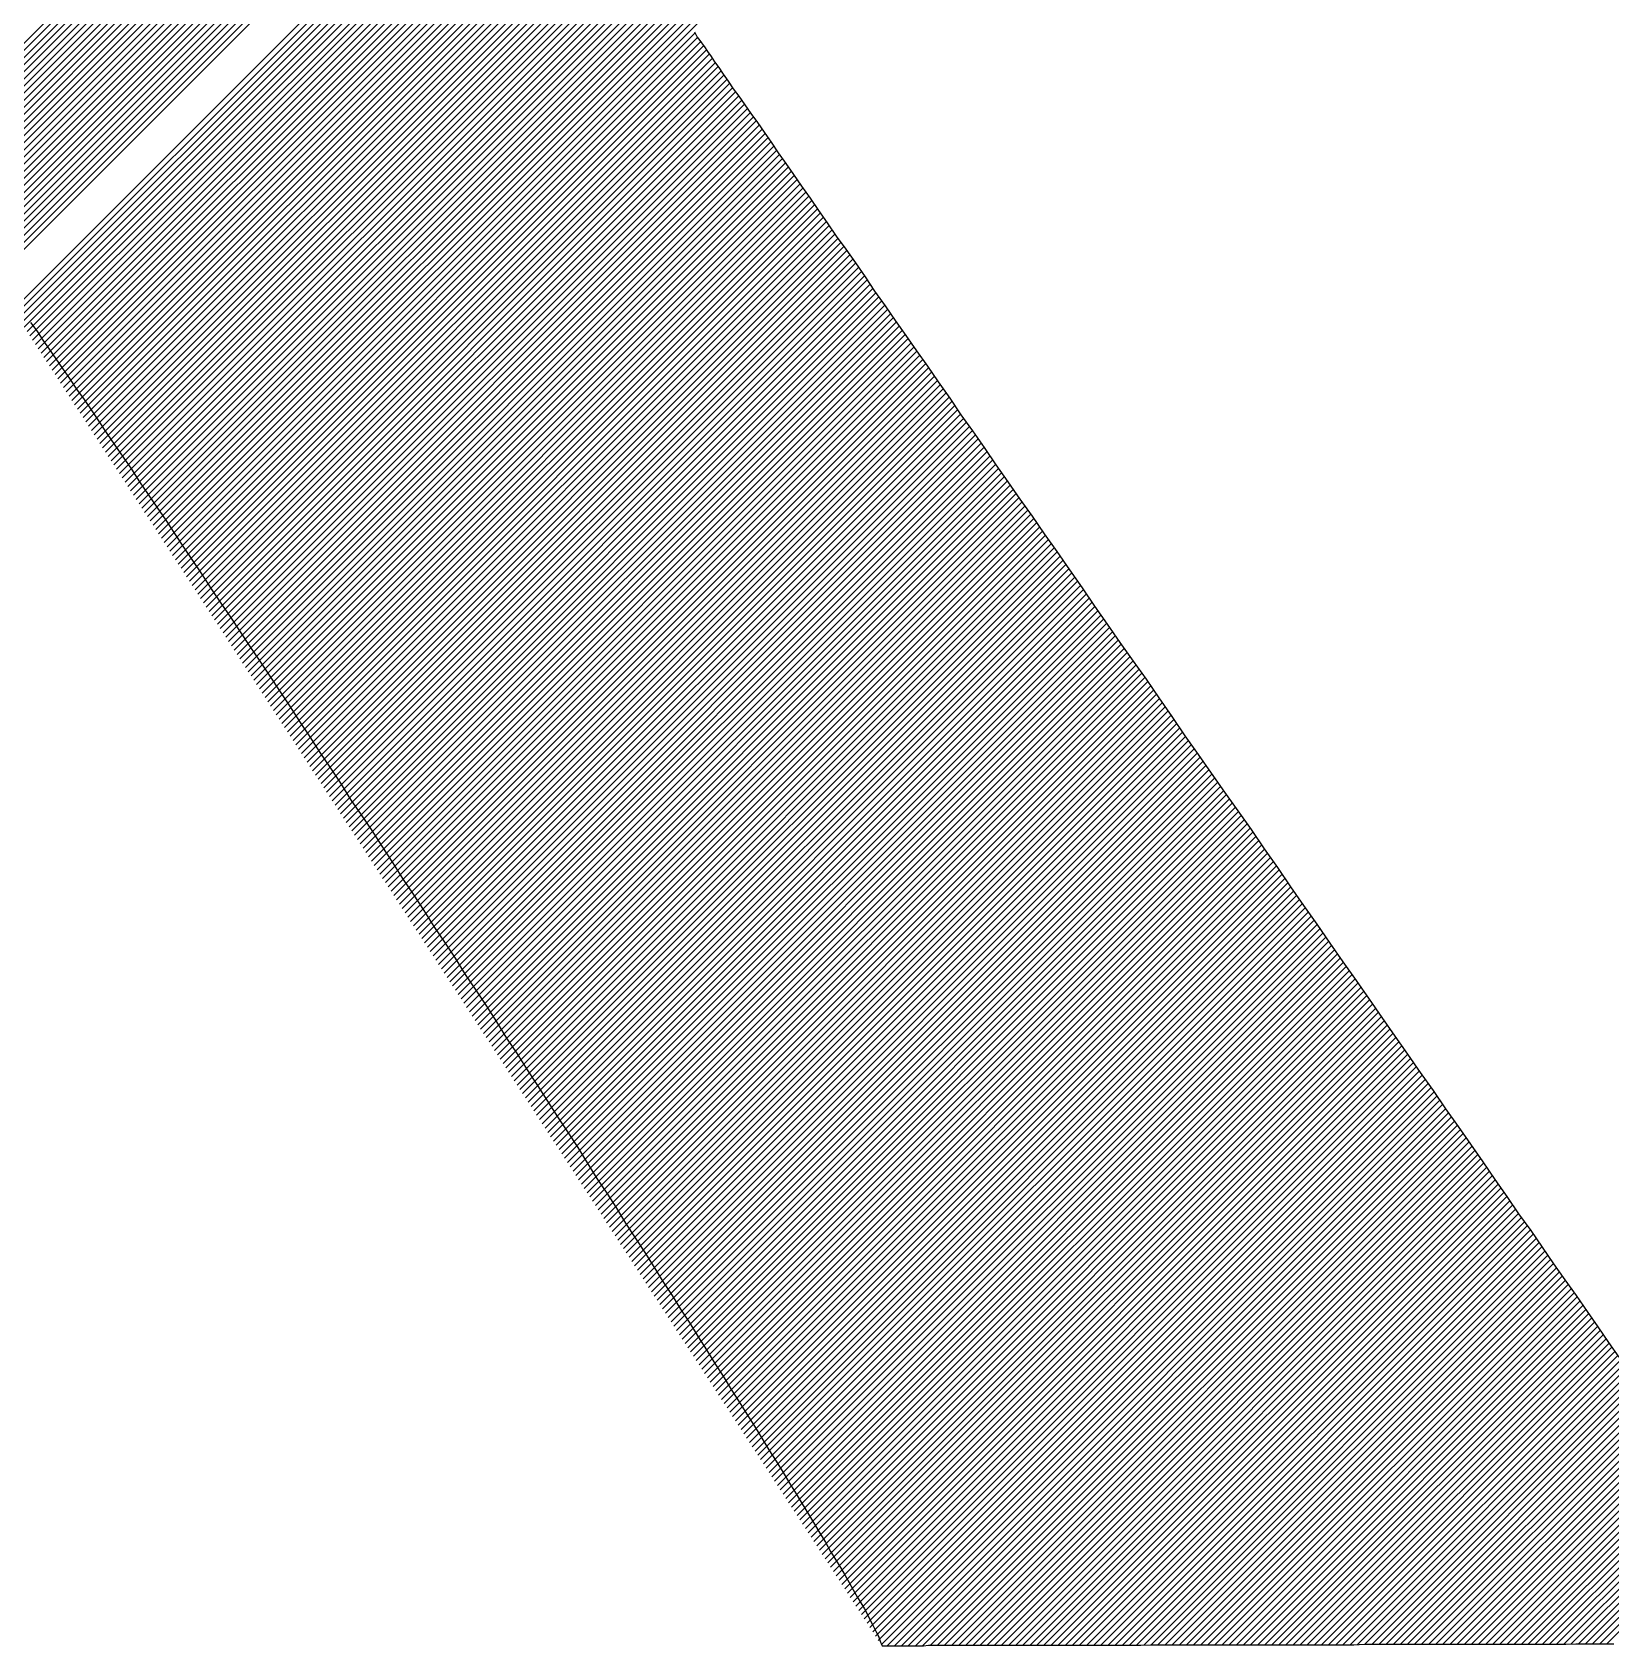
# Model space of a CAD drawing. Extents: x 3196 to 9141, y -1880 to 2325.
# Drawn here: x 8938.38 to 8954.08, y -1204.94 to -1188.88 of the extents above; entities that cross this region are included whole.
import ezdxf

# ---------------------------------------------------------------- set-up
doc = ezdxf.new("R2010")
doc.units = 0
doc.header["$MEASUREMENT"] = 0
doc.layers.add('1', color=1, linetype='CONTINUOUS')
doc.layers.add('10', color=10, linetype='CONTINUOUS')

msp = doc.modelspace()

# ---------------------------------------------------------------- linework, layer by layer
at = {"layer": '1', "linetype": 'Continuous'}
for p, q in [((8930.491518, -1198.066435), (8954.858618, -1173.699285)), ((8930.491518, -1197.995735), (8954.787318, -1173.699935)), ((8930.491518, -1197.925035), (8954.716618, -1173.699935)), ((8930.491518, -1197.854335), (8954.645918, -1173.699935)), ((8930.491518, -1197.783585), (8954.575168, -1173.699935)), ((8930.491518, -1197.712885), (8954.504468, -1173.699935)), ((8930.491518, -1197.642185), (8954.433768, -1173.699935)), ((8930.491518, -1197.571485), (8954.363068, -1173.699935)), ((8930.491518, -1197.500785), (8954.292368, -1173.699935)), ((8930.491518, -1197.430035), (8954.221618, -1173.699935)), ((8930.491518, -1197.359335), (8954.150918, -1173.699935)), ((8930.491518, -1197.288635), (8954.080218, -1173.699935)), ((8930.491518, -1197.217935), (8954.009518, -1173.699935)), ((8930.491518, -1197.147185), (8953.938768, -1173.699935)), ((8930.491518, -1197.076485), (8953.868068, -1173.699935)), ((8930.491518, -1197.005785), (8953.797368, -1173.699935)), ((8930.491518, -1196.935085), (8953.726668, -1173.699935)), ((8930.491518, -1196.864385), (8953.655968, -1173.699935)), ((8930.491518, -1196.793635), (8953.585218, -1173.699935)), ((8930.491518, -1198.137135), (8954.725568, -1173.903085)), ((8930.491518, -1198.207885), (8954.592518, -1174.106835)), ((8930.491518, -1198.278585), (8954.459468, -1174.310585)), ((8930.491518, -1198.349285), (8954.326418, -1174.514385)), ((8930.491518, -1198.419985), (8954.193368, -1174.718135)), ((8930.491518, -1198.490735), (8954.060318, -1174.921885)), ((8930.491518, -1198.561435), (8953.927268, -1175.125685)), ((8930.491518, -1198.632135), (8953.794218, -1175.329435)), ((8930.491518, -1198.702835), (8953.661118, -1175.533185)), ((8930.491518, -1198.773535), (8953.528068, -1175.736985)), ((8930.491518, -1198.844285), (8953.395018, -1175.940735)), ((8938.185418, -1191.645335), (8952.463668, -1177.367085)), ((8938.213268, -1191.688185), (8952.330568, -1177.570835)), ((8938.241118, -1191.731035), (8952.197518, -1177.774635)), ((8938.269018, -1191.773885), (8952.064468, -1177.978385)), ((8938.296868, -1191.816685), (8951.931418, -1178.182135)), ((8938.324718, -1191.859535), (8951.798368, -1178.385935)), ((8938.352618, -1191.902385), (8951.665318, -1178.589685)), ((8938.380468, -1191.945235), (8951.532268, -1178.793435)), ((8938.408318, -1191.988085), (8951.399218, -1178.997235)), ((8938.436218, -1192.030935), (8951.266168, -1179.200985)), ((8938.464068, -1192.073785), (8951.133118, -1179.404735)), ((8938.491918, -1192.116635), (8951.000068, -1179.608485)), ((8938.519768, -1192.159485), (8950.866968, -1179.812285)), ((8938.547668, -1192.202335), (8950.733918, -1180.016035)), ((8938.575518, -1192.245185), (8950.600868, -1180.219785)), ((8938.603368, -1192.287985), (8950.467818, -1180.423585)), ((8938.631268, -1192.330835), (8950.334768, -1180.627335)), ((8938.659118, -1192.373685), (8950.201718, -1180.831085)), ((8938.686968, -1192.416535), (8950.068668, -1181.034885)), ((8938.714868, -1192.459385), (8949.935618, -1181.238635)), ((8938.742718, -1192.502235), (8949.802568, -1181.442385)), ((8938.770568, -1192.545085), (8949.669518, -1181.646185)), ((8938.798468, -1192.587935), (8949.536418, -1181.849935)), ((8938.826318, -1192.630785), (8949.403368, -1182.053685)), ((8938.854168, -1192.673635), (8949.270318, -1182.257435)), ((8938.882018, -1192.716485), (8949.137268, -1182.461235)), ((8938.909918, -1192.759285), (8949.004218, -1182.664985)), ((8938.937768, -1192.802135), (8948.871168, -1182.868735)), ((8938.965618, -1192.844985), (8948.738118, -1183.072535)), ((8938.993518, -1192.887835), (8948.605068, -1183.276285)), ((8939.021368, -1192.930685), (8948.472018, -1183.480035)), ((8939.049218, -1192.973535), (8948.338968, -1183.683835)), ((8939.077118, -1193.016385), (8948.205918, -1183.887585)), ((8939.104968, -1193.059235), (8948.072818, -1184.091335)), ((8939.132818, -1193.102085), (8947.939768, -1184.295135)), ((8939.160718, -1193.144935), (8947.806718, -1184.498885)), ((8939.188568, -1193.187785), (8947.673668, -1184.702635)), ((8939.216418, -1193.230585), (8947.540618, -1184.906435)), ((8939.244268, -1193.273435), (8947.407568, -1185.110185)), ((8939.272168, -1193.316285), (8947.274518, -1185.313935)), ((8939.300018, -1193.359135), (8947.141468, -1185.517685)), ((8939.327868, -1193.401985), (8947.008418, -1185.721485)), ((8939.355768, -1193.444835), (8946.875368, -1185.925235)), ((8939.383618, -1193.487685), (8946.742268, -1186.128985)), ((8939.411468, -1193.530535), (8946.609218, -1186.332785)), ((8939.439368, -1193.573385), (8946.476168, -1186.536535)), ((8939.467218, -1193.616235), (8946.343118, -1186.740285)), ((8939.495068, -1193.659035), (8946.210068, -1186.944085)), ((8939.522918, -1193.701885), (8946.077018, -1187.147835)), ((8939.550818, -1193.744735), (8945.943968, -1187.351585)), ((8939.578668, -1193.787585), (8945.810918, -1187.555385)), ((8939.606518, -1193.830435), (8945.677868, -1187.759135)), ((8939.634418, -1193.873285), (8945.544818, -1187.962885)), ((8939.662268, -1193.916135), (8945.411718, -1188.166635)), ((8939.690118, -1193.958985), (8945.278668, -1188.370435)), ((8939.718018, -1194.001835), (8945.145618, -1188.574185)), ((8939.745868, -1194.044685), (8945.012568, -1188.777935)), ((8939.773718, -1194.087535), (8944.971318, -1188.889935)), ((8939.801618, -1194.130335), (8945.000368, -1188.931585)), ((8939.829468, -1194.173185), (8945.029468, -1188.973185)), ((8939.857318, -1194.216035), (8945.058518, -1189.014835)), ((8939.885168, -1194.258885), (8945.087618, -1189.056485)), ((8939.913068, -1194.301735), (8945.116668, -1189.098085)), ((8939.940918, -1194.344585), (8945.145768, -1189.139735)), ((8939.968768, -1194.387435), (8945.174818, -1189.181385)), ((8939.996668, -1194.430285), (8945.203918, -1189.223035)), ((8940.024518, -1194.473135), (8945.232968, -1189.264635)), ((8940.052368, -1194.515985), (8945.262068, -1189.306285)), ((8940.080268, -1194.558835), (8945.291118, -1189.347935)), ((8940.108118, -1194.601635), (8945.320218, -1189.389585)), ((8940.135968, -1194.644485), (8945.349268, -1189.431185)), ((8940.163868, -1194.687335), (8945.378368, -1189.472835)), ((8940.191718, -1194.730185), (8945.407418, -1189.514485)), ((8940.219568, -1194.773035), (8945.436518, -1189.556135)), ((8940.247418, -1194.815885), (8945.465568, -1189.597735)), ((8940.275318, -1194.858735), (8945.494668, -1189.639385)), ((8940.303168, -1194.901585), (8945.523718, -1189.681035)), ((8940.331018, -1194.944435), (8945.552818, -1189.722635)), ((8940.358918, -1194.987285), (8945.581868, -1189.764285)), ((8940.386768, -1195.030135), (8945.610968, -1189.805935)), ((8940.414618, -1195.072935), (8945.640018, -1189.847585)), ((8940.442518, -1195.115785), (8945.669118, -1189.889185)), ((8940.470368, -1195.158635), (8945.698168, -1189.930835)), ((8940.498218, -1195.201485), (8945.727218, -1189.972485)), ((8940.526118, -1195.244335), (8945.756318, -1190.014135)), ((8940.553968, -1195.287185), (8945.785368, -1190.055735)), ((8940.581818, -1195.330035), (8945.814468, -1190.097385)), ((8940.609668, -1195.372885), (8945.843518, -1190.139035)), ((8940.637568, -1195.415735), (8945.872618, -1190.180685)), ((8940.665418, -1195.458585), (8945.901668, -1190.222285)), ((8940.693268, -1195.501435), (8945.930768, -1190.263935)), ((8940.721168, -1195.544235), (8945.959818, -1190.305585)), ((8940.749018, -1195.587085), (8945.988918, -1190.347185)), ((8940.776868, -1195.629935), (8946.017968, -1190.388835)), ((8940.804768, -1195.672785), (8946.047068, -1190.430485)), ((8940.832618, -1195.715635), (8946.076118, -1190.472135)), ((8940.860468, -1195.758485), (8946.105218, -1190.513735)), ((8940.888318, -1195.801335), (8946.134268, -1190.555385)), ((8940.916218, -1195.844185), (8946.163368, -1190.597035)), ((8940.944068, -1195.887035), (8946.192418, -1190.638685)), ((8940.971918, -1195.929885), (8946.221518, -1190.680285)), ((8940.999818, -1195.972735), (8946.250568, -1190.721935)), ((8941.027668, -1196.015535), (8946.279668, -1190.763585)), ((8941.055518, -1196.058385), (8946.308718, -1190.805235)), ((8941.083418, -1196.101235), (8946.337818, -1190.846835)), ((8941.111268, -1196.144085), (8946.366868, -1190.888485)), ((8941.139118, -1196.186935), (8946.395968, -1190.930135)), ((8941.167018, -1196.229785), (8946.425018, -1190.971785)), ((8941.194868, -1196.272635), (8946.454068, -1191.013385)), ((8941.222718, -1196.315485), (8946.483168, -1191.055035)), ((8941.250568, -1196.358335), (8946.512218, -1191.096685)), ((8941.278468, -1196.401185), (8946.541318, -1191.138285)), ((8941.306318, -1196.443985), (8946.570368, -1191.179935)), ((8941.334168, -1196.486835), (8946.599468, -1191.221585)), ((8941.362068, -1196.529685), (8946.628518, -1191.263235)), ((8941.389918, -1196.572535), (8946.657618, -1191.304835)), ((8941.417768, -1196.615385), (8946.686668, -1191.346485)), ((8941.445668, -1196.658235), (8946.715768, -1191.388135)), ((8941.473518, -1196.701085), (8946.744818, -1191.429785)), ((8941.501368, -1196.743935), (8946.773918, -1191.471385)), ((8941.529268, -1196.786785), (8946.802968, -1191.513035)), ((8941.557118, -1196.829635), (8946.832068, -1191.554685)), ((8941.584968, -1196.872485), (8946.861118, -1191.596335)), ((8941.612818, -1196.915285), (8946.890218, -1191.637935)), ((8941.640718, -1196.958135), (8946.919268, -1191.679585)), ((8941.668568, -1197.000985), (8946.948368, -1191.721235)), ((8941.696418, -1197.043835), (8946.977418, -1191.762835)), ((8941.724318, -1197.086685), (8947.006518, -1191.804485)), ((8941.752168, -1197.129535), (8947.035568, -1191.846135)), ((8941.780018, -1197.172385), (8947.064668, -1191.887785)), ((8941.807918, -1197.215235), (8947.093718, -1191.929385)), ((8941.835768, -1197.258085), (8947.122818, -1191.971035)), ((8941.863618, -1197.300935), (8947.151868, -1192.012685)), ((8941.891468, -1197.343785), (8947.180918, -1192.054335)), ((8941.919368, -1197.386585), (8947.210018, -1192.095935)), ((8941.947218, -1197.429435), (8947.239068, -1192.137585)), ((8941.975068, -1197.472285), (8947.268168, -1192.179235)), ((8942.002968, -1197.515135), (8947.297218, -1192.220885)), ((8942.030818, -1197.557985), (8947.326318, -1192.262485)), ((8942.058668, -1197.600835), (8947.355368, -1192.304135)), ((8942.086568, -1197.643685), (8947.384468, -1192.345785)), ((8942.114418, -1197.686535), (8947.413518, -1192.387385)), ((8942.142268, -1197.729385), (8947.442618, -1192.429035)), ((8942.170168, -1197.772235), (8947.471668, -1192.470685)), ((8942.198018, -1197.815085), (8947.500768, -1192.512335)), ((8942.225868, -1197.857885), (8947.529818, -1192.553935)), ((8942.253718, -1197.900735), (8947.558918, -1192.595585)), ((8942.281618, -1197.943585), (8947.587968, -1192.637235)), ((8942.309468, -1197.986435), (8947.617068, -1192.678885)), ((8942.337318, -1198.029285), (8947.646118, -1192.720485)), ((8942.365218, -1198.072135), (8947.675218, -1192.762135)), ((8942.393068, -1198.114985), (8947.704268, -1192.803785)), ((8942.420918, -1198.157835), (8947.733368, -1192.845435)), ((8942.448818, -1198.200685), (8947.762418, -1192.887035)), ((8942.476668, -1198.243535), (8947.791518, -1192.928685)), ((8942.504518, -1198.286385), (8947.820568, -1192.970335)), ((8942.532418, -1198.329185), (8947.849668, -1193.011935)), ((8942.560268, -1198.372035), (8947.878718, -1193.053585)), ((8942.588118, -1198.414885), (8947.907768, -1193.095235)), ((8942.615968, -1198.457735), (8947.936868, -1193.136885)), ((8942.643868, -1198.500585), (8947.965918, -1193.178485)), ((8942.671718, -1198.543435), (8947.995018, -1193.220135)), ((8942.699568, -1198.586285), (8948.024068, -1193.261785)), ((8942.727468, -1198.629135), (8948.053168, -1193.303435)), ((8942.755318, -1198.671985), (8948.082218, -1193.345035)), ((8942.783168, -1198.714835), (8948.111318, -1193.386685)), ((8942.811068, -1198.757635), (8948.140368, -1193.428335)), ((8942.838918, -1198.800485), (8948.169468, -1193.469985)), ((8942.866768, -1198.843335), (8948.198518, -1193.511585)), ((8942.894668, -1198.886185), (8948.227618, -1193.553235)), ((8942.922518, -1198.929035), (8948.256668, -1193.594885)), ((8942.950368, -1198.971885), (8948.285768, -1193.636485)), ((8942.978218, -1199.014735), (8948.314818, -1193.678135)), ((8943.006118, -1199.057585), (8948.343918, -1193.719785)), ((8943.033968, -1199.100435), (8948.372968, -1193.761435)), ((8943.061818, -1199.143285), (8948.402068, -1193.803035)), ((8943.089718, -1199.186135), (8948.431118, -1193.844685)), ((8943.117568, -1199.228935), (8948.460218, -1193.886335)), ((8943.145418, -1199.271785), (8948.489268, -1193.927985)), ((8943.173318, -1199.314635), (8948.518368, -1193.969585)), ((8943.201168, -1199.357485), (8948.547418, -1194.011235)), ((8943.229018, -1199.400335), (8948.576518, -1194.052885)), ((8943.256868, -1199.443185), (8948.605568, -1194.094535)), ((8943.284768, -1199.486035), (8948.634618, -1194.136135)), ((8943.312618, -1199.528885), (8948.663718, -1194.177785)), ((8943.340468, -1199.571735), (8948.692768, -1194.219435)), ((8943.368368, -1199.614585), (8948.721868, -1194.261035)), ((8943.396218, -1199.657435), (8948.750918, -1194.302685)), ((8943.424068, -1199.700235), (8948.780018, -1194.344335)), ((8943.451968, -1199.743085), (8948.809068, -1194.385985)), ((8943.479818, -1199.785935), (8948.838168, -1194.427585)), ((8943.507668, -1199.828785), (8948.867218, -1194.469235)), ((8943.535568, -1199.871635), (8948.896318, -1194.510885)), ((8943.563418, -1199.914485), (8948.925368, -1194.552535)), ((8943.591268, -1199.957335), (8948.954468, -1194.594135)), ((8943.619118, -1200.000185), (8948.983518, -1194.635785)), ((8943.647018, -1200.043035), (8949.012618, -1194.677435)), ((8943.674868, -1200.085885), (8949.041668, -1194.719085)), ((8943.702718, -1200.128735), (8949.070768, -1194.760685)), ((8943.730618, -1200.171535), (8949.099818, -1194.802335)), ((8943.758468, -1200.214385), (8949.128918, -1194.843985)), ((8943.786318, -1200.257235), (8949.157968, -1194.885585)), ((8943.814218, -1200.300085), (8949.187068, -1194.927235)), ((8943.842068, -1200.342935), (8949.216118, -1194.968885)), ((8943.869918, -1200.385785), (8949.245218, -1195.010535)), ((8943.897818, -1200.428635), (8949.274268, -1195.052135)), ((8943.925668, -1200.471485), (8949.303368, -1195.093785)), ((8943.953518, -1200.514335), (8949.332418, -1195.135435)), ((8943.981368, -1200.557185), (8949.361468, -1195.177085)), ((8944.009268, -1200.600035), (8949.390568, -1195.218685)), ((8944.037118, -1200.642835), (8949.419618, -1195.260335)), ((8944.064968, -1200.685685), (8949.448718, -1195.301985)), ((8944.092868, -1200.728535), (8949.477768, -1195.343635)), ((8944.120718, -1200.771385), (8949.506868, -1195.385235)), ((8944.148568, -1200.814235), (8949.535918, -1195.426885)), ((8944.176468, -1200.857085), (8949.565018, -1195.468535)), ((8944.204318, -1200.899935), (8949.594068, -1195.510135)), ((8944.232168, -1200.942785), (8949.623168, -1195.551785)), ((8944.260018, -1200.985635), (8949.652218, -1195.593435)), ((8944.287918, -1201.028485), (8949.681318, -1195.635085)), ((8944.315768, -1201.071335), (8949.710368, -1195.676685)), ((8944.343618, -1201.114135), (8949.739468, -1195.718335)), ((8944.371518, -1201.156985), (8949.768518, -1195.759985)), ((8944.399368, -1201.199835), (8949.797618, -1195.801635)), ((8944.427218, -1201.242685), (8949.826668, -1195.843235)), ((8944.455118, -1201.285535), (8949.855768, -1195.884885)), ((8944.482968, -1201.328385), (8949.884818, -1195.926535)), ((8944.510818, -1201.371235), (8949.913918, -1195.968185)), ((8944.538718, -1201.414085), (8949.942968, -1196.009785)), ((8944.566568, -1201.456935), (8949.972068, -1196.051435)), ((8944.594418, -1201.499785), (8950.001118, -1196.093085)), ((8944.622268, -1201.542585), (8950.030218, -1196.134685)), ((8944.650168, -1201.585435), (8950.059268, -1196.176335)), ((8944.678018, -1201.628285), (8950.088318, -1196.217985)), ((8944.705868, -1201.671135), (8950.117418, -1196.259635)), ((8944.733768, -1201.713985), (8950.146468, -1196.301235)), ((8944.761618, -1201.756835), (8950.175568, -1196.342885)), ((8944.789468, -1201.799685), (8950.204618, -1196.384535)), ((8944.817368, -1201.842535), (8950.233718, -1196.426185)), ((8944.845218, -1201.885385), (8950.262768, -1196.467785)), ((8944.873068, -1201.928235), (8950.291868, -1196.509435)), ((8944.900968, -1201.971085), (8950.320918, -1196.551085)), ((8944.928818, -1202.013885), (8950.350018, -1196.592735)), ((8944.956668, -1202.056735), (8950.379068, -1196.634335)), ((8944.984518, -1202.099585), (8950.408168, -1196.675985)), ((8945.012418, -1202.142435), (8950.437218, -1196.717635)), ((8945.040268, -1202.185285), (8950.466318, -1196.759235)), ((8945.068118, -1202.228135), (8950.495368, -1196.800885)), ((8945.096018, -1202.270985), (8950.524468, -1196.842535)), ((8945.123868, -1202.313835), (8950.553518, -1196.884185)), ((8945.151718, -1202.356685), (8950.582618, -1196.925785)), ((8945.179618, -1202.399535), (8950.611668, -1196.967435)), ((8945.207468, -1202.442385), (8950.640768, -1197.009085)), ((8945.235318, -1202.485185), (8950.669818, -1197.050735)), ((8945.263218, -1202.528035), (8950.698918, -1197.092335)), ((8945.291068, -1202.570885), (8950.727968, -1197.133985)), ((8945.318918, -1202.613735), (8950.757068, -1197.175635)), ((8945.346768, -1202.656585), (8950.786118, -1197.217285)), ((8945.374668, -1202.699435), (8950.815168, -1197.258885)), ((8945.402518, -1202.742285), (8950.844268, -1197.300535)), ((8945.430368, -1202.785135), (8950.873318, -1197.342185)), ((8945.458268, -1202.827985), (8950.902418, -1197.383785)), ((8945.486118, -1202.870835), (8950.931468, -1197.425435)), ((8945.513968, -1202.913685), (8950.960568, -1197.467085)), ((8945.541868, -1202.956485), (8950.989618, -1197.508735)), ((8945.569718, -1202.999335), (8951.018718, -1197.550335)), ((8945.597568, -1203.042185), (8951.047768, -1197.591985)), ((8945.625418, -1203.085035), (8951.076868, -1197.633635)), ((8945.653318, -1203.127885), (8951.105918, -1197.675285)), ((8945.681168, -1203.170735), (8951.135018, -1197.716885)), ((8945.709018, -1203.213585), (8951.164068, -1197.758535)), ((8945.736918, -1203.256435), (8951.193168, -1197.800185)), ((8945.764768, -1203.299285), (8951.222218, -1197.841835)), ((8945.792618, -1203.342135), (8951.251318, -1197.883435)), ((8945.820518, -1203.384985), (8951.280368, -1197.925085)), ((8945.848368, -1203.427785), (8951.309468, -1197.966735)), ((8945.876218, -1203.470635), (8951.338518, -1198.008335)), ((8945.904118, -1203.513485), (8951.367618, -1198.049985)), ((8945.931968, -1203.556335), (8951.396668, -1198.091635)), ((8945.959818, -1203.599185), (8951.425768, -1198.133285)), ((8945.987668, -1203.642035), (8951.454818, -1198.174885)), ((8946.015568, -1203.684885), (8951.483918, -1198.216535)), ((8946.043418, -1203.727735), (8951.512968, -1198.258185)), ((8946.071268, -1203.770585), (8951.542018, -1198.299835)), ((8946.099168, -1203.813435), (8951.571118, -1198.341435)), ((8946.127018, -1203.856285), (8951.600168, -1198.383085)), ((8946.154868, -1203.899085), (8951.629268, -1198.424735)), ((8946.182768, -1203.941935), (8951.658318, -1198.466385)), ((8946.210618, -1203.984785), (8951.687418, -1198.507985)), ((8946.238468, -1204.027635), (8951.716468, -1198.549635)), ((8946.266368, -1204.070485), (8951.745568, -1198.591285)), ((8946.294218, -1204.113335), (8951.774618, -1198.632885)), ((8946.322068, -1204.156185), (8951.803718, -1198.674535)), ((8946.349918, -1204.199035), (8951.832768, -1198.716185)), ((8946.377818, -1204.241885), (8951.861868, -1198.757835)), ((8946.405668, -1204.284735), (8951.890918, -1198.799435)), ((8946.433518, -1204.327535), (8951.920018, -1198.841085)), ((8946.461418, -1204.370385), (8951.949068, -1198.882735)), ((8946.489268, -1204.413235), (8951.978168, -1198.924385)), ((8946.517118, -1204.456085), (8952.007218, -1198.965985)), ((8946.545018, -1204.498935), (8952.036318, -1199.007635)), ((8946.572868, -1204.541785), (8952.065368, -1199.049285)), ((8946.600718, -1204.584635), (8952.094468, -1199.090935)), ((8946.628618, -1204.627485), (8952.123518, -1199.132535)), ((8946.656468, -1204.670335), (8952.152618, -1199.174185)), ((8946.684318, -1204.713185), (8952.181668, -1199.215835)), ((8946.712168, -1204.756035), (8952.210768, -1199.257435)), ((8946.740068, -1204.798835), (8952.239818, -1199.299085)), ((8946.767918, -1204.841685), (8952.268868, -1199.340735)), ((8946.795768, -1204.884535), (8952.297968, -1199.382385)), ((8946.823668, -1204.927385), (8952.327018, -1199.423985)), ((8946.885168, -1204.936585), (8952.356118, -1199.465635)), ((8946.956068, -1204.936435), (8952.385168, -1199.507285)), ((8947.026968, -1204.936235), (8952.414268, -1199.548935)), ((8947.097868, -1204.936035), (8952.443318, -1199.590535)), ((8947.168768, -1204.935835), (8952.472418, -1199.632185)), ((8947.239668, -1204.935635), (8952.501468, -1199.673835)), ((8947.310568, -1204.935435), (8952.530568, -1199.715485)), ((8947.381468, -1204.935285), (8952.559618, -1199.757085)), ((8947.452368, -1204.935085), (8952.588718, -1199.798735)), ((8947.523268, -1204.934885), (8952.617768, -1199.840385)), ((8947.594168, -1204.934685), (8952.646868, -1199.881985)), ((8947.665068, -1204.934485), (8952.675918, -1199.923635)), ((8947.735968, -1204.934335), (8952.705018, -1199.965285)), ((8947.806868, -1204.934135), (8952.734068, -1200.006935)), ((8947.877768, -1204.933935), (8952.763168, -1200.048535)), ((8947.948668, -1204.933735), (8952.792218, -1200.090185)), ((8948.019568, -1204.933535), (8952.821318, -1200.131835)), ((8948.090468, -1204.933335), (8952.850368, -1200.173485)), ((8948.161368, -1204.933185), (8952.879468, -1200.215085)), ((8948.232268, -1204.932985), (8952.908518, -1200.256735)), ((8948.303168, -1204.932785), (8952.937618, -1200.298385)), ((8948.374068, -1204.932585), (8952.966668, -1200.340035)), ((8948.444968, -1204.932385), (8952.995718, -1200.381635)), ((8948.515868, -1204.932235), (8953.024818, -1200.423285)), ((8948.586768, -1204.932035), (8953.053868, -1200.464935)), ((8948.657668, -1204.931835), (8953.082968, -1200.506535)), ((8948.728568, -1204.931635), (8953.112018, -1200.548185)), ((8948.799518, -1204.931435), (8953.141118, -1200.589835)), ((8948.870418, -1204.931235), (8953.170168, -1200.631485)), ((8948.941318, -1204.931085), (8953.199268, -1200.673085)), ((8949.012218, -1204.930885), (8953.228318, -1200.714735)), ((8949.083118, -1204.930685), (8953.257418, -1200.756385)), ((8949.154018, -1204.930485), (8953.286468, -1200.798035)), ((8949.224918, -1204.930285), (8953.315568, -1200.839635)), ((8949.295818, -1204.930135), (8953.344618, -1200.881285)), ((8949.366718, -1204.929935), (8953.373718, -1200.922935)), ((8949.437618, -1204.929735), (8953.402768, -1200.964585)), ((8949.508518, -1204.929535), (8953.431868, -1201.006185)), ((8949.579418, -1204.929335), (8953.460918, -1201.047835)), ((8949.650318, -1204.929185), (8953.490018, -1201.089485)), ((8949.721218, -1204.928985), (8953.519068, -1201.131085)), ((8949.792118, -1204.928785), (8953.548168, -1201.172735)), ((8949.863018, -1204.928585), (8953.577218, -1201.214385)), ((8949.933918, -1204.928385), (8953.606318, -1201.256035)), ((8950.004818, -1204.928185), (8953.635368, -1201.297635)), ((8950.075718, -1204.928035), (8953.664468, -1201.339285)), ((8950.146618, -1204.927835), (8953.693518, -1201.380935)), ((8950.217518, -1204.927635), (8953.722568, -1201.422585)), ((8950.288418, -1204.927435), (8953.751668, -1201.464185)), ((8950.359318, -1204.927235), (8953.780718, -1201.505835)), ((8950.430218, -1204.927085), (8953.809818, -1201.547485)), ((8950.501118, -1204.926885), (8953.838868, -1201.589135)), ((8950.572018, -1204.926685), (8953.867968, -1201.630735)), ((8950.642918, -1204.926485), (8953.897018, -1201.672385)), ((8950.713818, -1204.926285), (8953.926118, -1201.714035)), ((8950.784718, -1204.926085), (8953.955168, -1201.755635)), ((8950.855618, -1204.925935), (8953.984268, -1201.797285)), ((8950.926518, -1204.925735), (8954.013318, -1201.838935)), ((8950.997418, -1204.925535), (8954.042418, -1201.880585)), ((8951.068318, -1204.925335), (8954.071468, -1201.922185)), ((8951.139268, -1204.925135), (8954.100568, -1201.963835)), ((8951.210168, -1204.924985), (8954.129618, -1202.005485)), ((8951.281068, -1204.924785), (8954.158718, -1202.047135)), ((8951.351968, -1204.924585), (8954.187768, -1202.088735)), ((8951.422868, -1204.924385), (8954.216868, -1202.130385)), ((8951.493768, -1204.924185), (8954.245918, -1202.172035)), ((8951.564668, -1204.923985), (8954.275018, -1202.213685)), ((8951.635568, -1204.923835), (8954.304068, -1202.255285)), ((8951.706468, -1204.923635), (8954.333168, -1202.296935)), ((8951.777368, -1204.923435), (8954.362218, -1202.338585)), ((8951.848268, -1204.923235), (8954.391318, -1202.380185)), ((8951.919168, -1204.923035), (8954.420368, -1202.421835)), ((8951.990068, -1204.922885), (8954.449418, -1202.463485)), ((8952.060968, -1204.922685), (8954.478518, -1202.505135)), ((8952.131868, -1204.922485), (8954.507568, -1202.546735)), ((8952.202768, -1204.922285), (8954.536668, -1202.588385)), ((8952.273668, -1204.922085), (8954.565718, -1202.630035)), ((8952.344568, -1204.921885), (8954.594818, -1202.671685)), ((8952.415468, -1204.921735), (8954.623868, -1202.713285)), ((8952.486368, -1204.921535), (8954.652968, -1202.754935)), ((8952.557268, -1204.921335), (8954.682018, -1202.796585)), ((8952.628168, -1204.921135), (8954.711118, -1202.838235)), ((8952.699068, -1204.920935), (8954.740168, -1202.879835)), ((8952.769968, -1204.920785), (8954.769268, -1202.921485)), ((8952.840868, -1204.920585), (8954.798318, -1202.963135)), ((8952.911768, -1204.920385), (8954.827418, -1203.004785)), ((8952.982668, -1204.920185), (8954.856468, -1203.046385)), ((8953.053568, -1204.919985), (8954.885568, -1203.088035)), ((8953.124468, -1204.919785), (8954.914618, -1203.129685)), ((8953.195368, -1204.919635), (8954.943718, -1203.171285)), ((8953.266268, -1204.919435), (8954.972768, -1203.212935)), ((8953.337168, -1204.919235), (8955.001868, -1203.254585)), ((8953.408068, -1204.919035), (8955.030918, -1203.296235)), ((8953.479018, -1204.918835), (8955.060018, -1203.337835)), ((8953.549918, -1204.918685), (8955.089068, -1203.379485)), ((8953.620818, -1204.918485), (8955.118168, -1203.421135)), ((8953.691718, -1204.918285), (8955.147218, -1203.462785)), ((8953.762618, -1204.918085), (8955.176268, -1203.504385)), ((8953.833518, -1204.917885), (8955.205368, -1203.546035)), ((8953.904418, -1204.917735), (8955.234418, -1203.587685)), ((8953.975318, -1204.917535), (8955.263518, -1203.629335)), ((8954.046218, -1204.917335), (8955.292568, -1203.670935))]:
    msp.add_line(p, q, dxfattribs=at)
at = {"layer": '10', "linetype": 'Continuous'}
for points in [[(8954.170218, -1202.064185), (8954.064768, -1201.918535), (8953.959318, -1201.762835), (8953.853818, -1201.612185), (8953.743368, -1201.451485), (8953.632868, -1201.295785), (8953.517368, -1201.135085), (8953.406868, -1200.969385), (8953.291368, -1200.803635), (8953.170868, -1200.637935), (8953.055318, -1200.467185), (8952.934818, -1200.296435), (8952.814268, -1200.120635), (8952.693768, -1199.944885), (8952.568218, -1199.769135), (8952.442668, -1199.593335), (8952.322118, -1199.412535), (8952.191568, -1199.231785), (8952.066018, -1199.050985), (8951.940468, -1198.870185), (8951.809868, -1198.684385), (8951.684318, -1198.503585), (8951.553768, -1198.317735), (8951.423168, -1198.131935), (8951.292618, -1197.946135), (8951.162068, -1197.755285), (8951.031468, -1197.569485), (8950.900918, -1197.383685), (8950.770318, -1197.192835), (8950.639768, -1197.007035), (8950.509168, -1196.816185), (8950.378618, -1196.630385), (8950.243018, -1196.444535), (8950.112468, -1196.253735), (8949.981868, -1196.067885), (8949.851318, -1195.882085), (8949.720718, -1195.691235), (8949.590168, -1195.505435), (8949.464618, -1195.319635), (8949.334018, -1195.138835), (8949.203468, -1194.953035), (8949.077918, -1194.772235), (8948.952368, -1194.591435), (8948.826818, -1194.410635), (8948.701268, -1194.229835), (8948.575718, -1194.049035), (8948.450168, -1193.873285), (8948.329618, -1193.697535), (8948.209118, -1193.526785), (8948.088568, -1193.356035), (8947.968068, -1193.185285), (8947.852568, -1193.014535), (8947.737068, -1192.848785), (8947.621518, -1192.688085), (8947.511068, -1192.522385), (8947.395568, -1192.361685), (8947.290068, -1192.205985), (8947.179618, -1192.050285), (8947.074118, -1191.899635), (8946.968668, -1191.748985), (8946.868218, -1191.603335), (8946.762768, -1191.457685), (8946.667368, -1191.317085), (8946.571918, -1191.176485), (8946.476518, -1191.040885), (8946.381118, -1190.910285), (8946.290718, -1190.779735), (8946.205318, -1190.654185), (8946.119968, -1190.533635), (8946.034568, -1190.413135), (8945.954218, -1190.297635), (8945.878918, -1190.187135), (8945.803568, -1190.081685), (8945.733268, -1189.976235), (8945.662968, -1189.875785), (8945.597668, -1189.780335), (8945.532368, -1189.689985), (8945.472118, -1189.604585), (8945.411868, -1189.519235), (8945.356618, -1189.443885), (8945.306418, -1189.368535), (8945.256168, -1189.298235), (8945.210968, -1189.232935), (8945.170818, -1189.177735), (8945.135668, -1189.122485), (8945.100518, -1189.072235), (8945.070368, -1189.027035), (8945.040218, -1188.986885), (8945.015118, -1188.951735), (8944.995018, -1188.926635), (8944.979968, -1188.901485), (8944.969918, -1188.881435)], [(8938.360968, -1191.769085), (8938.421218, -1191.854435), (8938.481518, -1191.944835), (8938.546768, -1192.035235), (8938.612068, -1192.130635), (8938.677368, -1192.226085), (8938.747668, -1192.326535), (8938.817968, -1192.431985), (8938.893318, -1192.537435), (8938.968618, -1192.647935), (8939.043968, -1192.758385), (8939.119268, -1192.873885), (8939.199668, -1192.989435), (8939.280018, -1193.109935), (8939.365368, -1193.230485), (8939.445718, -1193.356035), (8939.531118, -1193.481585), (8939.616468, -1193.607135), (8939.706868, -1193.737685), (8939.792218, -1193.868285), (8939.882618, -1194.003835), (8939.973018, -1194.139435), (8940.068468, -1194.280085), (8940.158868, -1194.420685), (8940.254268, -1194.561285), (8940.349668, -1194.701935), (8940.445118, -1194.847535), (8940.540518, -1194.993185), (8940.640968, -1195.138835), (8940.741418, -1195.289485), (8940.836818, -1195.435135), (8940.937268, -1195.585785), (8941.037718, -1195.741485), (8941.138118, -1195.892135), (8941.238568, -1196.047835), (8941.344018, -1196.203485), (8941.444468, -1196.354135), (8941.544918, -1196.514835), (8941.650368, -1196.670535), (8941.755818, -1196.826235), (8941.856268, -1196.981885), (8941.961768, -1197.142585), (8942.062168, -1197.303335), (8942.167668, -1197.458985), (8942.273118, -1197.619685), (8942.373568, -1197.780385), (8942.479018, -1197.936085), (8942.584468, -1198.096785), (8942.684918, -1198.257485), (8942.790368, -1198.413185), (8942.895818, -1198.573885), (8942.996268, -1198.729585), (8943.096718, -1198.890285), (8943.202168, -1199.045935), (8943.302618, -1199.206635), (8943.403068, -1199.362335), (8943.503518, -1199.518035), (8943.603918, -1199.673685), (8943.704368, -1199.824335), (8943.804818, -1199.980035), (8943.900218, -1200.130685), (8943.995668, -1200.286385), (8944.096118, -1200.432035), (8944.191518, -1200.582685), (8944.281918, -1200.733335), (8944.377318, -1200.878985), (8944.472768, -1201.024635), (8944.563118, -1201.165235), (8944.653518, -1201.310885), (8944.743918, -1201.451485), (8944.829318, -1201.587085), (8944.919718, -1201.727685), (8945.005068, -1201.863285), (8945.085418, -1201.993885), (8945.170818, -1202.129435), (8945.251168, -1202.254985), (8945.331518, -1202.385585), (8945.411868, -1202.511135), (8945.487168, -1202.631635), (8945.562518, -1202.752185), (8945.637868, -1202.872735), (8945.708168, -1202.988235), (8945.778468, -1203.098685), (8945.848768, -1203.214185), (8945.914068, -1203.319685), (8945.979368, -1203.425135), (8946.039618, -1203.525585), (8946.099868, -1203.626035), (8946.160118, -1203.726435), (8946.215368, -1203.816835), (8946.270618, -1203.907235), (8946.320818, -1203.997635), (8946.371068, -1204.077985), (8946.421268, -1204.158335), (8946.466468, -1204.238685), (8946.506668, -1204.308985), (8946.546818, -1204.379335), (8946.587018, -1204.449635), (8946.622168, -1204.509885), (8946.657318, -1204.570135), (8946.687468, -1204.625385), (8946.712568, -1204.675585), (8946.737668, -1204.725835), (8946.757768, -1204.765985), (8946.777818, -1204.806185), (8946.797918, -1204.841335), (8946.807968, -1204.871485), (8946.818018, -1204.901585), (8946.828068, -1204.921685), (8946.833068, -1204.936735), (8946.838118, -1204.936735), (8946.848168, -1204.936735), (8946.863218, -1204.936735), (8946.878268, -1204.936735), (8946.898368, -1204.936735), (8946.918468, -1204.936735), (8946.943568, -1204.936735), (8946.968668, -1204.936735), (8947.003818, -1204.936735), (8947.033968, -1204.936735), (8947.069118, -1204.936735), (8947.109318, -1204.936735), (8947.154468, -1204.936735), (8947.199668, -1204.936735), (8947.244868, -1204.936735), (8947.295118, -1204.931735), (8947.345318, -1204.931735), (8947.400568, -1204.931735), (8947.460818, -1204.931735), (8947.516068, -1204.931735), (8947.581368, -1204.931735), (8947.641618, -1204.931735), (8947.711918, -1204.931735), (8947.777218, -1204.931735), (8947.847518, -1204.931735), (8947.922868, -1204.931735), (8947.993168, -1204.931735), (8948.073518, -1204.931735), (8948.148868, -1204.931735), (8948.229218, -1204.931735), (8948.309568, -1204.931735), (8948.394918, -1204.931735), (8948.480318, -1204.931735), (8948.565668, -1204.931735), (8948.656068, -1204.931735), (8948.741468, -1204.931735), (8948.836868, -1204.931735), (8948.927268, -1204.931735), (8949.022668, -1204.931735), (8949.118118, -1204.931735), (8949.213518, -1204.931735), (8949.308918, -1204.931735), (8949.409368, -1204.931735), (8949.504768, -1204.926685), (8949.610268, -1204.926685), (8949.710668, -1204.926685), (8949.811118, -1204.926685), (8949.916568, -1204.926685), (8950.017018, -1204.926685), (8950.122518, -1204.926685), (8950.227968, -1204.926685), (8950.333418, -1204.926685), (8950.443918, -1204.926685), (8950.549368, -1204.926685), (8950.654818, -1204.926685), (8950.765318, -1204.926685), (8950.870768, -1204.926685), (8950.981268, -1204.926685), (8951.091718, -1204.926685), (8951.197218, -1204.926685), (8951.307668, -1204.926685), (8951.418168, -1204.926685), (8951.528668, -1204.926685), (8951.634118, -1204.921685), (8951.744618, -1204.921685), (8951.855068, -1204.921685), (8951.965568, -1204.921685), (8952.071018, -1204.921685), (8952.181518, -1204.921685), (8952.286968, -1204.921685), (8952.397468, -1204.921685), (8952.502918, -1204.921685), (8952.613418, -1204.921685), (8952.718868, -1204.921685), (8952.824318, -1204.921685), (8952.929768, -1204.921685), (8953.030218, -1204.921685), (8953.135718, -1204.921685), (8953.241168, -1204.921685), (8953.341618, -1204.921685), (8953.442018, -1204.921685), (8953.542468, -1204.921685), (8953.637918, -1204.921685), (8953.738318, -1204.916685), (8953.833768, -1204.916685), (8953.929168, -1204.916685), (8954.024568, -1204.916685), (8954.114968, -1204.916685)]]:
    msp.add_lwpolyline(points, dxfattribs=at)

doc.saveas('drawing.dxf')
